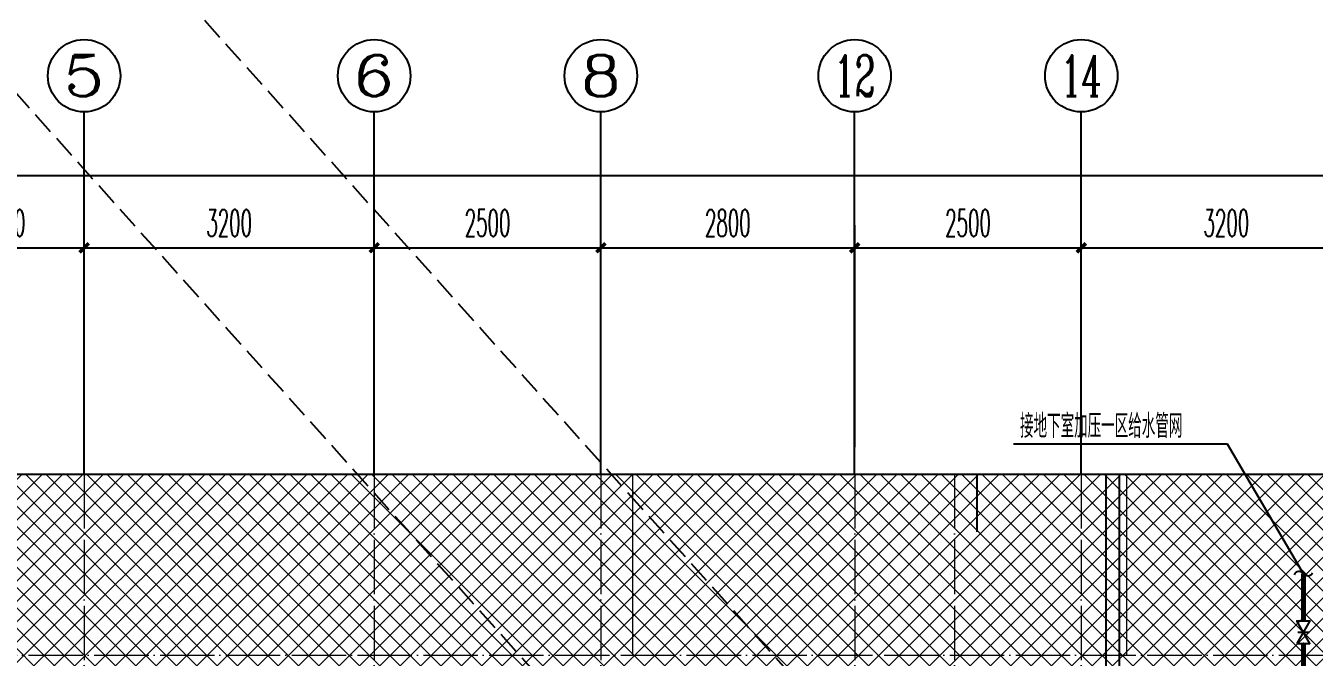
# Model space of a CAD drawing. Extents: x 27938 to 650306, y -92720 to 1524912.
# Drawn here: x 278073 to 292286, y 755108 to 762082 of the extents above; entities that cross this region are included whole.
import ezdxf
from ezdxf.enums import TextEntityAlignment as Align

# ---------------------------------------------------------------- set-up
doc = ezdxf.new("R2010")
doc.units = 0
doc.header["$LTSCALE"] = 1000
doc.header["$MEASUREMENT"] = 0
doc.linetypes.add('__DASH', pattern=[0.35, 0.25, -0.1])
doc.linetypes.add('DOTE', pattern=[2.42, 2, -0.2, 0.02, -0.2])
for name, color, linetype in [('AXIS', 3, 'Continuous'), ('AXIS_TEXT', 4, 'Continuous'), ('DIM_不分区消火栓', 3, 'Continuous'), ('EQUIP_给水', 7, 'Continuous'), ('HS-A-停车位（标准）', 9, 'Continuous'), ('HS-A-墙-砖', 2, 'Continuous'), ('PIPE-给水中', 72, 'J2'), ('VALVE_给水', 7, 'Continuous')]:
    doc.layers.add(name, color=color, linetype=linetype)
doc.layers.add('DOTE', color=19, linetype='DOTE', lineweight=9)
doc.layers.add('填充', color=251, linetype='Continuous', lineweight=5)
doc.styles.add('_TCH_AXIS', font='COMPLEX', dxfattribs={"bigfont": 'GBCBIG'})
doc.styles.add('_TCH_DIM_T3', font='SIMPLEX.shx', dxfattribs={"width": 0.494118, "bigfont": 'GBCBIG.shx'})
doc.styles.add('_TWT_SERIAL', font='simplex.shx', dxfattribs={"width": 0.6, "oblique": 10, "height": 3, "bigfont": 'aadri.shx'})
doc.styles.add('COMPLEX', font='COMPLEX')
doc.styles.get("Standard").update_dxf_attribs({"font": 'gbenor.shx', "bigfont": 'gbcbig.shx'})
doc.linetypes.add('J2', pattern='A,3,-0.2,["J2",Standard,S=0.25,R=0,X=-0.1,Y=-0.115],-0.35', length=3.55)
doc.dimstyles.new('_TCH_ARCH&&100', dxfattribs={"dimtxt": 297.5, "dimasz": 100, "dimexe": 250, "dimexo": 300, "dimgap": 126.25, "dimtad": 1, "dimdec": 0, "dimzin": 0, "dimdsep": 46, "dimtxsty": '_TCH_DIM_T3', "dimblk": 'ARCHTICK', "dimcen": 0.09, "dimclrt": 4, "dimazin": 2, "dimtfac": 1, "dimtdec": 0, "dimtix": 1, "dimtmove": 2, "dimatfit": 3, "dimfxl": 1, "dimtolj": 1, "dimtzin": 0, "dimarcsym": 0})

# ---------------------------------------------------------------- blocks, each defined once
blk = doc.blocks.new('GDRDADWDAD')
at = {"layer": 'DOTE', "linetype": 'DOTE', "ltscale": 0.3}
for p, q in [((278717, 690157), (278717, 671157)), ((281917, 690157), (281917, 681057)), ((284417, 690157), (284417, 679557)), ((287217, 690157), (287217, 679557)), ((288317, 690157), (288317, 685657)), ((289717, 690157), (289717, 681057)), ((270117, 688157), (328917, 688157))]:
    blk.add_line(p, q, dxfattribs=at)
blk = doc.blocks.new('A$C47B31F67')
at = {"layer": '填充'}
h = blk.add_hatch(dxfattribs=at)
h.set_pattern_fill('ANSI37', color=8, scale=100, style=0)
h.set_pattern_definition([(45, (0, 0), (-112.2532, 112.2532), []), (135, (0, 0), (-112.2532, -112.2532), [])])
h.paths.add_polyline_path([(127448, -31360), (127448, -32860), (129998, -32860), (129998, -35060), (129998, -35060), (129998, -36060), (133248, -36060), (133248, -40760), (127398, -40760), (127398, -41360), (124498, -41360), (124498, -39259), (124448, -39260), (124448, -36060), (124448, -36059), (124448, -31360)], flags=16)
h.paths.add_polyline_path([(97048, -31360), (97048, -32860), (94548, -32860), (94548, -35060), (97048, -35060), (97048, -37460), (91248, -37460), (91248, -40760), (97098, -40760), (97098, -41360), (99998, -41360), (99998, -39259), (100148, -39260), (100148, -36060), (100048, -36059), (100048, -31360)], flags=16)
h.paths.add_polyline_path([(82848, -28460), (141648, -28460), (141648, -47460), (82848, -47460)])
blk = doc.blocks.new('_ArchTick')
at = {"color": 0, "linetype": 'ByBlock', "const_width": 0.4}
blk.add_lwpolyline([(-0.5, -0.5), (0.5, 0.5)], dxfattribs=at)
blk = doc.blocks.new('*D667')
at = {"layer": 'AXIS', "color": 0, "lineweight": -2}
for p, q in [((276917, 757430), (276917, 759880)), ((278717, 757430), (278717, 759880)), ((276917, 759630), (278717, 759630))]:
    blk.add_line(p, q, dxfattribs=at)
at = {"layer": 'Defpoints', "color": 0}
for p in [(278717, 759630), (276917, 757130), (278717, 757130)]:
    blk.add_point(p, dxfattribs=at)
at = {"layer": 'AXIS', "color": 0, "lineweight": -2, "xscale": 100, "yscale": 100, "zscale": 100, "rotation": 180}
blk.add_blockref('_ArchTick', (276917, 759630), dxfattribs=at)
at = {"layer": 'AXIS', "color": 0, "lineweight": -2, "xscale": 100, "yscale": 100, "zscale": 100}
blk.add_blockref('_ArchTick', (278717, 759630), dxfattribs=at)
at = {"layer": 'AXIS', "color": 4, "insert": (277817, 759905), "char_height": 297.5, "attachment_point": 5, "style": '_TCH_DIM_T3'}
blk.add_mtext('\\A1;1800', dxfattribs=at)
blk = doc.blocks.new('*D668')
at = {"layer": 'AXIS', "color": 0, "lineweight": -2}
for p, q in [((278717, 757430), (278717, 759880)), ((281917, 757430), (281917, 759880)), ((278717, 759630), (281917, 759630))]:
    blk.add_line(p, q, dxfattribs=at)
at = {"layer": 'Defpoints', "color": 0}
for p in [(281917, 759630), (278717, 757130), (281917, 757130)]:
    blk.add_point(p, dxfattribs=at)
at = {"layer": 'AXIS', "color": 0, "lineweight": -2, "xscale": 100, "yscale": 100, "zscale": 100, "rotation": 180}
blk.add_blockref('_ArchTick', (278717, 759630), dxfattribs=at)
at = {"layer": 'AXIS', "color": 0, "lineweight": -2, "xscale": 100, "yscale": 100, "zscale": 100}
blk.add_blockref('_ArchTick', (281917, 759630), dxfattribs=at)
at = {"layer": 'AXIS', "color": 4, "insert": (280317, 759905), "char_height": 297.5, "attachment_point": 5, "style": '_TCH_DIM_T3'}
blk.add_mtext('\\A1;3200', dxfattribs=at)
blk = doc.blocks.new('*D669')
at = {"layer": 'AXIS', "color": 0, "lineweight": -2}
for p, q in [((281917, 757430), (281917, 759880)), ((284417, 757430), (284417, 759880)), ((281917, 759630), (284417, 759630))]:
    blk.add_line(p, q, dxfattribs=at)
at = {"layer": 'Defpoints', "color": 0}
for p in [(284417, 759630), (281917, 757130), (284417, 757130)]:
    blk.add_point(p, dxfattribs=at)
at = {"layer": 'AXIS', "color": 0, "lineweight": -2, "xscale": 100, "yscale": 100, "zscale": 100, "rotation": 180}
blk.add_blockref('_ArchTick', (281917, 759630), dxfattribs=at)
at = {"layer": 'AXIS', "color": 0, "lineweight": -2, "xscale": 100, "yscale": 100, "zscale": 100}
blk.add_blockref('_ArchTick', (284417, 759630), dxfattribs=at)
at = {"layer": 'AXIS', "color": 4, "insert": (283167, 759905), "char_height": 297.5, "attachment_point": 5, "style": '_TCH_DIM_T3'}
blk.add_mtext('\\A1;2500', dxfattribs=at)
blk = doc.blocks.new('*D670')
at = {"layer": 'AXIS', "color": 0, "lineweight": -2}
for p, q in [((284417, 757430), (284417, 759880)), ((287217, 757430), (287217, 759880)), ((284417, 759630), (287217, 759630))]:
    blk.add_line(p, q, dxfattribs=at)
at = {"layer": 'Defpoints', "color": 0}
for p in [(287217, 759630), (284417, 757130), (287217, 757130)]:
    blk.add_point(p, dxfattribs=at)
at = {"layer": 'AXIS', "color": 0, "lineweight": -2, "xscale": 100, "yscale": 100, "zscale": 100, "rotation": 180}
blk.add_blockref('_ArchTick', (284417, 759630), dxfattribs=at)
at = {"layer": 'AXIS', "color": 0, "lineweight": -2, "xscale": 100, "yscale": 100, "zscale": 100}
blk.add_blockref('_ArchTick', (287217, 759630), dxfattribs=at)
at = {"layer": 'AXIS', "color": 4, "insert": (285817, 759905), "char_height": 297.5, "attachment_point": 5, "style": '_TCH_DIM_T3'}
blk.add_mtext('\\A1;2800', dxfattribs=at)
blk = doc.blocks.new('*D671')
at = {"layer": 'AXIS', "color": 0, "lineweight": -2}
for p, q in [((287217, 757430), (287217, 759880)), ((289717, 757430), (289717, 759880)), ((287217, 759630), (289717, 759630))]:
    blk.add_line(p, q, dxfattribs=at)
at = {"layer": 'Defpoints', "color": 0}
for p in [(289717, 759630), (287217, 757130), (289717, 757130)]:
    blk.add_point(p, dxfattribs=at)
at = {"layer": 'AXIS', "color": 0, "lineweight": -2, "xscale": 100, "yscale": 100, "zscale": 100, "rotation": 180}
blk.add_blockref('_ArchTick', (287217, 759630), dxfattribs=at)
at = {"layer": 'AXIS', "color": 0, "lineweight": -2, "xscale": 100, "yscale": 100, "zscale": 100}
blk.add_blockref('_ArchTick', (289717, 759630), dxfattribs=at)
at = {"layer": 'AXIS', "color": 4, "insert": (288467, 759905), "char_height": 297.5, "attachment_point": 5, "style": '_TCH_DIM_T3'}
blk.add_mtext('\\A1;2500', dxfattribs=at)
blk = doc.blocks.new('*D672')
at = {"layer": 'AXIS', "color": 0, "lineweight": -2}
for p, q in [((289717, 757430), (289717, 759880)), ((292917, 757430), (292917, 759880)), ((289717, 759630), (292917, 759630))]:
    blk.add_line(p, q, dxfattribs=at)
at = {"layer": 'Defpoints', "color": 0}
for p in [(292917, 759630), (289717, 757130), (292917, 757130)]:
    blk.add_point(p, dxfattribs=at)
at = {"layer": 'AXIS', "color": 0, "lineweight": -2, "xscale": 100, "yscale": 100, "zscale": 100, "rotation": 180}
blk.add_blockref('_ArchTick', (289717, 759630), dxfattribs=at)
at = {"layer": 'AXIS', "color": 0, "lineweight": -2, "xscale": 100, "yscale": 100, "zscale": 100}
blk.add_blockref('_ArchTick', (292917, 759630), dxfattribs=at)
at = {"layer": 'AXIS', "color": 4, "insert": (291317, 759905), "char_height": 297.5, "attachment_point": 5, "style": '_TCH_DIM_T3'}
blk.add_mtext('\\A1;3200', dxfattribs=at)
blk = doc.blocks.new('*D676')
at = {"layer": 'AXIS', "color": 0, "lineweight": -2}
for p, q in [((272017, 757430), (272017, 760680)), ((327017, 757430), (327017, 760680)), ((272017, 760430), (327017, 760430))]:
    blk.add_line(p, q, dxfattribs=at)
at = {"layer": 'Defpoints', "color": 0}
for p in [(327017, 760430), (272017, 757130), (327017, 757130)]:
    blk.add_point(p, dxfattribs=at)
at = {"layer": 'AXIS', "color": 0, "lineweight": -2, "xscale": 100, "yscale": 100, "zscale": 100, "rotation": 180}
blk.add_blockref('_ArchTick', (272017, 760430), dxfattribs=at)
at = {"layer": 'AXIS', "color": 0, "lineweight": -2, "xscale": 100, "yscale": 100, "zscale": 100}
blk.add_blockref('_ArchTick', (327017, 760430), dxfattribs=at)
at = {"layer": 'AXIS', "color": 4, "insert": (299517, 760705), "char_height": 297.5, "attachment_point": 5, "style": '_TCH_DIM_T3'}
blk.add_mtext('\\A1;55000', dxfattribs=at)
blk = doc.blocks.new('_AXISO')
blk.add_circle((0, 0), 0.5)
at = {"layer": 'AXIS_TEXT', "style": 'COMPLEX', "width": 1.041667}
blk.add_attdef('A', text='', height=0.56, dxfattribs=at).set_placement((-0.25, -0.28), (0.25, -0.28), align=Align.FIT)
blk = doc.blocks.new('$TwtSys$00000132')
at = {"elevation": 0}
blk.add_lwpolyline([(7, -101, -0.575183), (0, 0, 0.604745), (-11, 101, 16.924828)], format="xyb", dxfattribs=at)
blk = doc.blocks.new('$VALVE$00000296')
for points in [[(-125, 72), (-125, -72), (125, 72), (125, -72), (-125, 72)], [(0, 60), (0, -64)]]:
    blk.add_lwpolyline(points)
for p in [(-125, 0), (125, 0)]:
    blk.add_point(p)

msp = doc.modelspace()

# ---------------------------------------------------------------- linework, layer by layer
at = {"color": 251, "linetype": '__DASH', "true_color": 0x636466}
for p, q in [((284416.6, 754129.9), (267093.9, 773483.9)), ((287216.6, 754129.9), (269893.9, 773483.9))]:
    msp.add_line(p, q, dxfattribs=at)
at = {"color": 3}
msp.add_lwpolyline([(270116.6, 757129.9), (328916.6, 757129.9), (328916.6, 738129.9), (270116.6, 738129.9)], close=True, dxfattribs=at)
at = {"color": 8}
msp.add_lwpolyline([(270149.8, 757130.3), (328949.8, 757130.3), (328949.8, 738130.3), (270149.8, 738130.3)], close=True, dxfattribs=at)
at = {"layer": 'AXIS'}
for p, q in [((278716.6, 757129.9), (278716.6, 761129.9)), ((281916.6, 757129.9), (281916.6, 761129.9)), ((284416.6, 757129.9), (284416.6, 761129.9)), ((287216.6, 757129.9), (287216.6, 761129.9)), ((289716.6, 757129.9), (289716.6, 761129.9))]:
    msp.add_line(p, q, dxfattribs=at)
at = {"layer": 'DIM_不分区消火栓'}
for p, q in [((291328.2, 757460.8), (288970.6, 757460.8)), ((292166.6, 756030.6), (291328.2, 757460.8))]:
    msp.add_line(p, q, dxfattribs=at)
at = {"layer": 'DOTE', "color": 5}
for p, q in [((284764.7, 757130.3), (284764.7, 738130.3)), ((290214.7, 757130.3), (290214.7, 738130.3))]:
    msp.add_line(p, q, dxfattribs=at)
at = {"layer": 'HS-A-停车位（标准）', "color": 8}
msp.add_lwpolyline([(288564.7, 757130.3), (288564.7, 756494)], dxfattribs=at)
at = {"layer": 'HS-A-墙-砖', "color": 8}
for p, q in [((289989.7, 754530.3), (289989.7, 757130.3)), ((290139.7, 754530.3), (290139.7, 757130.3))]:
    msp.add_line(p, q, dxfattribs=at)
at = {"layer": 'PIPE-给水中', "const_width": 55}
for points in [[(292166.6, 755510.5), (292166.6, 756030.3)], [(292166.6, 751979.9), (292166.6, 755260.5)]]:
    msp.add_lwpolyline(points, dxfattribs=at)

# ---------------------------------------------------------------- block references
msp.add_blockref('GDRDADWDAD', (0, 66972.7))
at = {"color": 8}
msp.add_blockref('A$C47B31F67', (187302.1, 785589.9), dxfattribs=at)
at = {"layer": 'AXIS'}
ref = msp.add_blockref('_AXISO', (278716.6, 761529.9), dxfattribs=dict(at, xscale=800, yscale=800, zscale=800))
ref.add_attrib('A', '5', dxfattribs={"layer": 'AXIS_TEXT', "height": 452.5, "style": '_TCH_AXIS', "width": 1.5}).set_placement((278490.3, 761303.6), (278942.9, 761303.6), align=Align.FIT)
ref = msp.add_blockref('_AXISO', (281916.6, 761529.9), dxfattribs=dict(at, xscale=800, yscale=800, zscale=800))
ref.add_attrib('A', '6', dxfattribs={"layer": 'AXIS_TEXT', "height": 452.5, "style": '_TCH_AXIS', "width": 1.5}).set_placement((281690.3, 761303.6), (282142.9, 761303.6), align=Align.FIT)
ref = msp.add_blockref('_AXISO', (284416.6, 761529.9), dxfattribs=dict(at, xscale=800, yscale=800, zscale=800))
ref.add_attrib('A', '8', dxfattribs={"layer": 'AXIS_TEXT', "height": 452.5, "style": '_TCH_AXIS', "width": 1.5}).set_placement((284190.3, 761303.6), (284642.9, 761303.6), align=Align.FIT)
ref = msp.add_blockref('_AXISO', (287216.6, 761529.9), dxfattribs=dict(at, xscale=800, yscale=800, zscale=800))
ref.add_attrib('A', '12', dxfattribs={"layer": 'AXIS_TEXT', "height": 452.55, "style": '_TCH_AXIS', "width": 0.724138}).set_placement((286990.3, 761303.6), (287442.9, 761303.6), align=Align.FIT)
ref = msp.add_blockref('_AXISO', (289716.6, 761529.9), dxfattribs=dict(at, xscale=800, yscale=800, zscale=800))
ref.add_attrib('A', '14', dxfattribs={"layer": 'AXIS_TEXT', "height": 452.55, "style": '_TCH_AXIS', "width": 0.677419}).set_placement((289490.3, 761303.6), (289942.9, 761303.6), align=Align.FIT)
at = {"layer": 'EQUIP_给水', "rotation": 90}
msp.add_blockref('$TwtSys$00000132', (292166.6, 756030.6), dxfattribs=at)
at = {"layer": 'VALVE_给水', "rotation": 90}
msp.add_blockref('$VALVE$00000296', (292166.6, 755385.5), dxfattribs=at)

# ---------------------------------------------------------------- texts
at = {"layer": 'DIM_不分区消火栓', "color": 7, "style": '_TWT_SERIAL', "width": 0.6}
msp.add_text('接地下室加压一区给水管网', height=261.811, dxfattribs=at).set_placement((289040.6, 757530.8))

# ---------------------------------------------------------------- dimensions: what is measured, and where the dimension line sits
at = {"layer": 'AXIS'}
for p1, p2, distance, picture, middle in [((272016.6, 757129.9), (327016.6, 757129.9), 3300, '*D676', (299516.6, 760704.9)), ((276916.6, 757129.9), (278716.6, 757129.9), 2500, '*D667', (277816.6, 759904.9)), ((278716.6, 757129.9), (281916.6, 757129.9), 2500, '*D668', (280316.6, 759904.9)), ((281916.6, 757129.9), (284416.6, 757129.9), 2500, '*D669', (283166.6, 759904.9)), ((284416.6, 757129.9), (287216.6, 757129.9), 2500, '*D670', (285816.6, 759904.9)), ((287216.6, 757129.9), (289716.6, 757129.9), 2500, '*D671', (288466.6, 759904.9)), ((289716.6, 757129.9), (292916.6, 757129.9), 2500, '*D672', (291316.6, 759904.9))]:
    dim = msp.add_aligned_dim(p1=p1, p2=p2, distance=distance, dimstyle='_TCH_ARCH&&100', dxfattribs=at)
    dim.commit()
    dim.dimension.update_dxf_attribs({"geometry": picture, "text_midpoint": middle})

doc.saveas('drawing.dxf')
